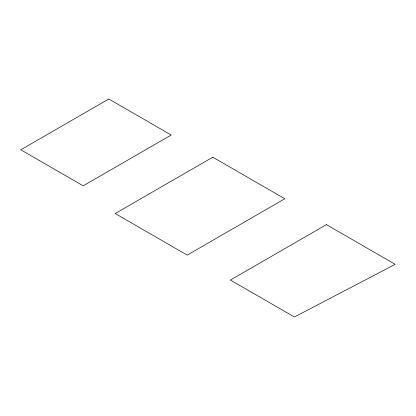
<?xml version="1.0" encoding="UTF-8"?>
<svg xmlns="http://www.w3.org/2000/svg" width="416" height="416" viewBox="0 0 416 416"><rect width="100%" height="100%" fill="white"/><g stroke="black" fill="none" stroke-linecap="round" stroke-linejoin="round"><path stroke-width="0.62" d="M108.8 98.998L20.8 149.802L83.2 185.832L171.2 135.023L108.8 98.998M212.8 157.196L115.201 213.543L187.2 255.112L284.799 198.765L212.8 157.196M326.399 224.63L230.402 280.051L294.398 317.002L395.2 264.347L326.399 224.63"/></g></svg>
